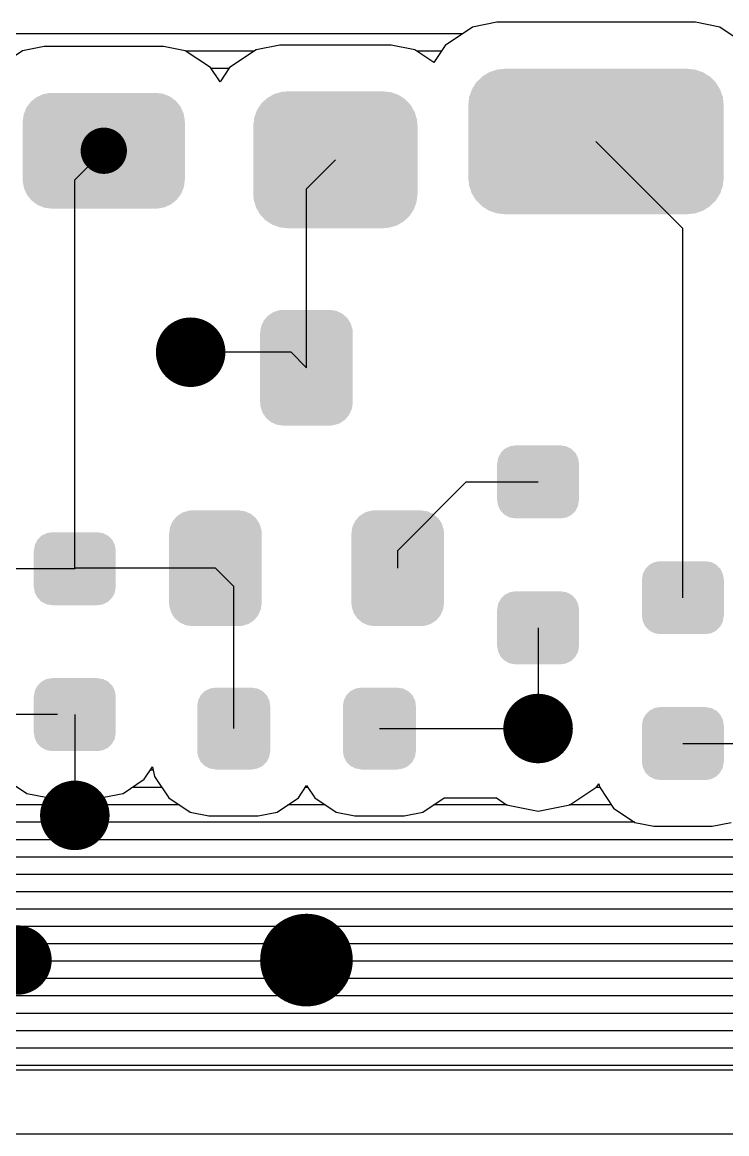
# Model space of a CAD drawing. Extents: x 295 to 953, y 10 to 290.
# Drawn here: x 628.9 to 648.98, y 174.72 to 206.42 of the extents above; entities that cross this region are included whole.
import ezdxf

# ---------------------------------------------------------------- set-up
doc = ezdxf.new("R2010")
doc.units = 0
doc.header["$LTSCALE"] = 5
doc.header["$MEASUREMENT"] = 0
doc.layers.get('0').update_dxf_attribs({"linetype": 'CONTINUOUS', "lineweight": 25})
doc.layers.add('DV-DPO-A6_BOT', color=7, linetype='CONTINUOUS')

msp = doc.modelspace()

# ---------------------------------------------------------------- linework, layer by layer
for points, const_width in [([(631.553, 202.75, -1), (630.893, 202.75, -1)], 0.66), ([(634.195, 197.004, -1), (633.204, 197.004, -1)], 0.991), ([(644.101, 186.273, -1), (643.11, 186.273, -1)], 0.991), ([(630.893, 183.796, -1), (629.902, 183.796, -1)], 0.991), ([(637.662, 179.669, -1), (636.341, 179.669, -1)], 1.321), ([(629.242, 179.669, -1), (628.251, 179.669, -1)], 0.991)]:
    msp.add_lwpolyline(points, format="xyb", close=True, dxfattribs=dict(const_width=const_width))
for points in [[(647.855, 205.089), (647.855, 205.094), (642.658, 205.089), (642.658, 205.094)], [(648.667, 204.702), (648.507, 204.862), (641.845, 204.702), (642.007, 204.862)], [(648.507, 204.862), (648.5, 204.866), (642.007, 204.862), (642.011, 204.866)], [(648.5, 204.866), (648.309, 204.986), (642.011, 204.866), (642.205, 204.986)], [(648.309, 204.986), (648.3, 204.989), (642.205, 204.986), (642.21, 204.989)], [(648.3, 204.989), (648.088, 205.063), (642.21, 204.989), (642.427, 205.063)], [(648.088, 205.063), (648.074, 205.065), (642.427, 205.063), (642.432, 205.065)], [(648.074, 205.065), (647.855, 205.089), (642.432, 205.065), (642.658, 205.089)], [(648.871, 204.283), (648.796, 204.498), (641.641, 204.283), (641.717, 204.498)], [(648.796, 204.498), (648.793, 204.504), (641.717, 204.498), (641.719, 204.504)], [(648.793, 204.504), (648.672, 204.696), (641.719, 204.504), (641.841, 204.696)], [(648.672, 204.696), (648.667, 204.702), (641.841, 204.696), (641.845, 204.702)], [(633.409, 204.013), (633.302, 204.144), (629.042, 204.013), (629.138, 204.144)], [(633.302, 204.144), (633.277, 204.174), (629.138, 204.144), (629.175, 204.174)], [(633.277, 204.174), (633.139, 204.275), (629.175, 204.174), (629.3, 204.275)], [(633.139, 204.275), (633.109, 204.297), (629.3, 204.275), (629.347, 204.297)], [(633.109, 204.297), (632.945, 204.363), (629.347, 204.297), (629.489, 204.363)], [(632.945, 204.363), (632.915, 204.374), (629.489, 204.363), (629.554, 204.374)], [(632.915, 204.374), (632.717, 204.4), (629.554, 204.374), (629.694, 204.4)], [(632.717, 204.4), (632.709, 204.401), (629.694, 204.4), (629.737, 204.401)], [(639.933, 204.096), (639.821, 204.215), (635.714, 204.096), (635.84, 204.215)], [(639.821, 204.215), (639.765, 204.252), (635.84, 204.215), (635.879, 204.252)], [(639.765, 204.252), (639.632, 204.34), (635.879, 204.252), (636.032, 204.34)], [(639.632, 204.34), (639.563, 204.365), (636.032, 204.34), (636.075, 204.365)], [(639.563, 204.365), (639.419, 204.417), (636.075, 204.365), (636.253, 204.417)], [(639.419, 204.417), (639.318, 204.429), (636.253, 204.417), (636.292, 204.429)], [(639.318, 204.429), (639.194, 204.444), (636.292, 204.429), (636.46, 204.444)], [(648.898, 204.051), (648.873, 204.277), (641.614, 204.051), (641.64, 204.277)], [(648.873, 204.277), (648.871, 204.283), (641.64, 204.277), (641.641, 204.283)], [(633.496, 203.823), (633.426, 203.976), (628.954, 203.823), (629.015, 203.976)], [(633.426, 203.976), (633.409, 204.013), (629.015, 203.976), (629.042, 204.013)], [(640.136, 203.695), (640.089, 203.854), (635.512, 203.695), (635.57, 203.854)], [(640.089, 203.854), (640.058, 203.907), (635.57, 203.854), (635.59, 203.907)], [(640.058, 203.907), (639.976, 204.05), (635.59, 203.907), (635.684, 204.05)], [(639.976, 204.05), (639.933, 204.096), (635.684, 204.05), (635.714, 204.096)], [(648.895, 203.968), (648.898, 204.051), (641.618, 203.968), (641.614, 204.051)], [(648.895, 202.06), (648.895, 203.968), (641.618, 202.06), (641.618, 203.968)], [(633.534, 203.575), (633.533, 203.618), (628.911, 203.575), (628.917, 203.618)], [(633.534, 201.924), (633.534, 203.575), (628.911, 201.924), (628.911, 203.575)], [(633.533, 203.618), (633.504, 203.782), (628.917, 203.618), (628.938, 203.782)], [(633.504, 203.782), (633.496, 203.823), (628.938, 203.782), (628.954, 203.823)], [(640.168, 203.47), (640.153, 203.637), (635.486, 203.47), (635.505, 203.637)], [(640.153, 203.637), (640.136, 203.695), (635.505, 203.637), (635.512, 203.695)], [(640.168, 201.515), (640.168, 203.47), (635.486, 201.515), (635.486, 203.47)], [(633.529, 201.881), (633.534, 201.924), (628.913, 201.881), (628.911, 201.924)], [(648.898, 201.977), (648.895, 202.06), (641.614, 201.977), (641.618, 202.06)], [(648.872, 201.751), (648.898, 201.977), (641.64, 201.751), (641.614, 201.977)], [(633.508, 201.718), (633.529, 201.881), (628.942, 201.718), (628.913, 201.881)], [(633.491, 201.676), (633.508, 201.718), (628.95, 201.676), (628.942, 201.718)], [(633.431, 201.524), (633.491, 201.676), (629.02, 201.524), (628.95, 201.676)], [(648.872, 201.745), (648.872, 201.751), (641.642, 201.745), (641.64, 201.751)], [(648.796, 201.53), (648.872, 201.745), (641.716, 201.53), (641.642, 201.745)], [(633.404, 201.487), (633.431, 201.524), (629.037, 201.487), (629.02, 201.524)], [(633.307, 201.356), (633.404, 201.487), (629.144, 201.356), (629.037, 201.487)], [(633.27, 201.326), (633.307, 201.356), (629.169, 201.326), (629.144, 201.356)], [(633.146, 201.224), (633.27, 201.326), (629.307, 201.224), (629.169, 201.326)], [(640.148, 201.347), (640.168, 201.515), (635.5, 201.347), (635.486, 201.515)], [(640.142, 201.29), (640.148, 201.347), (635.517, 201.29), (635.5, 201.347)], [(648.794, 201.524), (648.796, 201.53), (641.72, 201.524), (641.716, 201.53)], [(648.671, 201.332), (648.794, 201.524), (641.84, 201.332), (641.72, 201.524)], [(648.668, 201.326), (648.671, 201.332), (641.846, 201.326), (641.84, 201.332)], [(648.506, 201.166), (648.668, 201.326), (642.006, 201.166), (641.846, 201.326)], [(633.099, 201.202), (633.146, 201.224), (629.337, 201.202), (629.307, 201.224)], [(632.957, 201.137), (633.099, 201.202), (629.501, 201.137), (629.337, 201.202)], [(632.891, 201.125), (632.957, 201.137), (629.53, 201.125), (629.501, 201.137)], [(632.752, 201.1), (632.891, 201.125), (629.728, 201.1), (629.53, 201.125)], [(632.709, 201.099), (632.752, 201.1), (629.737, 201.099), (629.728, 201.1)], [(640.083, 201.13), (640.142, 201.29), (635.565, 201.13), (635.517, 201.29)], [(640.064, 201.077), (640.083, 201.13), (635.595, 201.077), (635.565, 201.13)], [(639.97, 200.934), (640.064, 201.077), (635.678, 200.934), (635.595, 201.077)], [(648.502, 201.162), (648.506, 201.166), (642.012, 201.162), (642.006, 201.166)], [(648.307, 201.042), (648.502, 201.162), (642.204, 201.042), (642.012, 201.162)], [(648.303, 201.039), (648.307, 201.042), (642.212, 201.039), (642.204, 201.042)], [(648.085, 200.965), (648.303, 201.039), (642.425, 200.965), (642.212, 201.039)], [(639.939, 200.888), (639.97, 200.934), (635.721, 200.888), (635.678, 200.934)], [(639.813, 200.769), (639.939, 200.888), (635.833, 200.769), (635.721, 200.888)], [(639.775, 200.733), (639.813, 200.769), (635.888, 200.733), (635.833, 200.769)], [(639.621, 200.645), (639.775, 200.733), (636.022, 200.645), (635.888, 200.733)], [(648.081, 200.963), (648.085, 200.965), (642.438, 200.963), (642.425, 200.965)], [(647.855, 200.939), (648.081, 200.963), (642.658, 200.939), (642.438, 200.963)], [(647.855, 200.934), (647.855, 200.939), (642.658, 200.934), (642.658, 200.939)], [(639.578, 200.62), (639.621, 200.645), (636.09, 200.62), (636.022, 200.645)], [(639.401, 200.567), (639.578, 200.62), (636.235, 200.567), (636.09, 200.62)], [(639.361, 200.555), (639.401, 200.567), (636.336, 200.555), (636.235, 200.567)], [(639.194, 200.541), (639.361, 200.555), (636.46, 200.541), (636.336, 200.555)], [(638.016, 198.11), (637.926, 198.15), (635.999, 198.11), (636.061, 198.15)], [(637.926, 198.15), (637.846, 198.187), (636.061, 198.15), (636.179, 198.187)], [(637.846, 198.187), (637.718, 198.205), (636.179, 198.187), (636.239, 198.205)], [(637.718, 198.205), (637.662, 198.213), (636.239, 198.205), (636.341, 198.213)], [(638.289, 197.737), (638.26, 197.833), (635.707, 197.737), (635.75, 197.833)], [(638.26, 197.833), (638.211, 197.907), (635.75, 197.833), (635.784, 197.907)], [(638.211, 197.907), (638.158, 197.989), (635.784, 197.907), (635.854, 197.989)], [(638.158, 197.989), (638.088, 198.048), (635.854, 197.989), (635.905, 198.048)], [(638.088, 198.048), (638.016, 198.11), (635.905, 198.048), (635.999, 198.11)], [(638.322, 197.552), (638.314, 197.655), (635.681, 197.552), (635.695, 197.655)], [(638.322, 195.571), (638.322, 197.552), (635.681, 195.571), (635.681, 197.552)], [(638.314, 197.655), (638.289, 197.737), (635.695, 197.655), (635.707, 197.737)], [(638.308, 195.469), (638.322, 195.571), (635.688, 195.469), (635.681, 195.571)], [(638.296, 195.387), (638.308, 195.469), (635.714, 195.387), (635.688, 195.469)], [(638.252, 195.291), (638.296, 195.387), (635.743, 195.291), (635.714, 195.387)], [(638.219, 195.217), (638.252, 195.291), (635.791, 195.217), (635.743, 195.291)], [(638.149, 195.135), (638.219, 195.217), (635.845, 195.135), (635.791, 195.217)], [(638.098, 195.075), (638.149, 195.135), (635.915, 195.075), (635.845, 195.135)], [(638.004, 195.014), (638.098, 195.075), (635.987, 195.014), (635.915, 195.075)], [(637.942, 194.973), (638.004, 195.014), (636.076, 194.973), (635.987, 195.014)], [(637.824, 194.937), (637.942, 194.973), (636.156, 194.937), (636.076, 194.973)], [(637.764, 194.919), (637.824, 194.937), (636.285, 194.919), (636.156, 194.937)], [(637.662, 194.911), (637.764, 194.919), (636.341, 194.911), (636.285, 194.919)], [(644.545, 194.252), (644.419, 194.319), (642.66, 194.252), (642.798, 194.319)], [(644.419, 194.319), (644.387, 194.324), (642.798, 194.319), (642.809, 194.324)], [(644.387, 194.324), (644.256, 194.346), (642.809, 194.324), (642.955, 194.346)], [(644.742, 193.991), (644.679, 194.123), (642.466, 193.991), (642.535, 194.123)], [(644.679, 194.123), (644.665, 194.137), (642.535, 194.123), (642.542, 194.137)], [(644.665, 194.137), (644.564, 194.242), (642.542, 194.137), (642.65, 194.242)], [(644.564, 194.242), (644.545, 194.252), (642.65, 194.242), (642.66, 194.252)], [(644.774, 192.784), (644.774, 193.828), (642.436, 192.784), (642.436, 193.828)], [(644.771, 193.828), (644.75, 193.974), (642.44, 193.828), (642.463, 193.974)], [(644.75, 193.974), (644.742, 193.991), (642.463, 193.974), (642.466, 193.991)], [(644.747, 192.638), (644.771, 192.784), (642.461, 192.638), (642.44, 192.784)], [(635.421, 192.391), (635.331, 192.431), (633.403, 192.391), (633.465, 192.431)], [(635.331, 192.431), (635.251, 192.468), (633.465, 192.431), (633.583, 192.468)], [(635.251, 192.468), (635.122, 192.486), (633.583, 192.468), (633.643, 192.486)], [(635.122, 192.486), (635.066, 192.494), (633.643, 192.486), (633.746, 192.494)], [(640.618, 192.391), (640.528, 192.431), (638.601, 192.391), (638.663, 192.431)], [(640.528, 192.431), (640.448, 192.468), (638.663, 192.431), (638.781, 192.468)], [(640.448, 192.468), (640.32, 192.486), (638.781, 192.468), (638.841, 192.486)], [(640.32, 192.486), (640.264, 192.494), (638.841, 192.486), (638.943, 192.494)], [(644.745, 192.621), (644.747, 192.638), (642.469, 192.621), (642.461, 192.638)], [(644.676, 192.489), (644.745, 192.621), (642.532, 192.489), (642.469, 192.621)], [(644.669, 192.475), (644.676, 192.489), (642.545, 192.475), (642.532, 192.489)], [(644.561, 192.37), (644.669, 192.475), (642.646, 192.37), (642.545, 192.475)], [(635.694, 192.018), (635.664, 192.114), (633.111, 192.018), (633.155, 192.114)], [(635.664, 192.114), (635.616, 192.188), (633.155, 192.114), (633.188, 192.188)], [(635.616, 192.188), (635.562, 192.27), (633.188, 192.188), (633.258, 192.27)], [(635.562, 192.27), (635.493, 192.329), (633.258, 192.27), (633.309, 192.329)], [(635.493, 192.329), (635.421, 192.391), (633.309, 192.329), (633.403, 192.391)], [(640.891, 192.018), (640.862, 192.114), (638.309, 192.018), (638.352, 192.114)], [(640.862, 192.114), (640.813, 192.188), (638.352, 192.114), (638.386, 192.188)], [(640.813, 192.188), (640.76, 192.27), (638.386, 192.188), (638.456, 192.27)], [(640.76, 192.27), (640.69, 192.329), (638.456, 192.27), (638.507, 192.329)], [(640.69, 192.329), (640.618, 192.391), (638.507, 192.329), (638.601, 192.391)], [(644.55, 192.36), (644.561, 192.37), (642.666, 192.36), (642.646, 192.37)], [(644.413, 192.293), (644.55, 192.36), (642.792, 192.293), (642.666, 192.36)], [(644.402, 192.288), (644.413, 192.293), (642.824, 192.288), (642.792, 192.293)], [(644.256, 192.266), (644.402, 192.288), (642.955, 192.266), (642.824, 192.288)], [(631.337, 191.776), (631.211, 191.842), (629.452, 191.776), (629.59, 191.842)], [(631.211, 191.842), (631.179, 191.848), (629.59, 191.842), (629.601, 191.848)], [(631.179, 191.848), (631.048, 191.87), (629.601, 191.848), (629.747, 191.87)], [(635.727, 191.833), (635.719, 191.936), (633.085, 191.833), (633.1, 191.936)], [(635.727, 189.852), (635.727, 191.833), (633.085, 189.852), (633.085, 191.833)], [(635.719, 191.936), (635.694, 192.018), (633.1, 191.936), (633.111, 192.018)], [(640.924, 191.833), (640.916, 191.936), (638.283, 191.833), (638.297, 191.936)], [(640.924, 189.852), (640.924, 191.833), (638.283, 189.852), (638.283, 191.833)], [(640.916, 191.936), (640.891, 192.018), (638.297, 191.936), (638.309, 192.018)], [(631.563, 191.351), (631.542, 191.498), (629.232, 191.351), (629.255, 191.498)], [(631.542, 191.498), (631.534, 191.514), (629.255, 191.498), (629.258, 191.514)], [(631.534, 191.514), (631.471, 191.646), (629.258, 191.514), (629.327, 191.646)], [(631.471, 191.646), (631.457, 191.661), (629.327, 191.646), (629.334, 191.661)], [(631.457, 191.661), (631.356, 191.765), (629.334, 191.661), (629.442, 191.765)], [(631.356, 191.765), (631.337, 191.776), (629.442, 191.765), (629.452, 191.776)], [(631.566, 190.308), (631.566, 191.351), (629.228, 190.308), (629.228, 191.351)], [(648.806, 190.821), (648.793, 190.835), (646.662, 190.821), (646.67, 190.835)], [(648.793, 190.835), (648.692, 190.94), (646.67, 190.835), (646.777, 190.94)], [(648.692, 190.94), (648.673, 190.95), (646.777, 190.94), (646.788, 190.95)], [(648.673, 190.95), (648.546, 191.017), (646.788, 190.95), (646.925, 191.017)], [(648.546, 191.017), (648.515, 191.022), (646.925, 191.017), (646.936, 191.022)], [(648.515, 191.022), (648.383, 191.044), (646.936, 191.022), (647.082, 191.044)], [(648.902, 189.482), (648.902, 190.526), (646.564, 189.482), (646.564, 190.526)], [(648.898, 190.526), (648.877, 190.672), (646.567, 190.526), (646.591, 190.672)], [(648.877, 190.672), (648.869, 190.689), (646.591, 190.672), (646.593, 190.689)], [(648.869, 190.689), (648.806, 190.821), (646.593, 190.689), (646.662, 190.821)], [(631.539, 190.162), (631.563, 190.308), (629.253, 190.162), (629.232, 190.308)], [(631.537, 190.145), (631.539, 190.162), (629.261, 190.145), (629.253, 190.162)], [(631.468, 190.013), (631.537, 190.145), (629.324, 190.013), (629.261, 190.145)], [(631.461, 189.999), (631.468, 190.013), (629.337, 189.999), (629.324, 190.013)], [(631.353, 189.894), (631.461, 189.999), (629.438, 189.894), (629.337, 189.999)], [(631.342, 189.884), (631.353, 189.894), (629.458, 189.884), (629.438, 189.894)], [(631.205, 189.817), (631.342, 189.884), (629.584, 189.817), (629.458, 189.884)], [(644.742, 189.83), (644.679, 189.962), (642.466, 189.83), (642.535, 189.962)], [(644.679, 189.962), (644.665, 189.977), (642.535, 189.962), (642.542, 189.977)], [(644.665, 189.977), (644.564, 190.081), (642.542, 189.977), (642.65, 190.081)], [(644.564, 190.081), (644.545, 190.092), (642.65, 190.081), (642.66, 190.092)], [(644.545, 190.092), (644.419, 190.158), (642.66, 190.092), (642.798, 190.158)], [(644.419, 190.158), (644.387, 190.164), (642.798, 190.158), (642.809, 190.164)], [(644.387, 190.164), (644.256, 190.186), (642.809, 190.164), (642.955, 190.186)], [(631.194, 189.811), (631.205, 189.817), (629.616, 189.811), (629.584, 189.817)], [(631.048, 189.789), (631.194, 189.811), (629.747, 189.789), (629.616, 189.811)], [(635.712, 189.75), (635.727, 189.852), (633.093, 189.75), (633.085, 189.852)], [(635.7, 189.668), (635.712, 189.75), (633.118, 189.668), (633.093, 189.75)], [(635.657, 189.572), (635.7, 189.668), (633.148, 189.572), (633.118, 189.668)], [(635.624, 189.498), (635.657, 189.572), (633.196, 189.498), (633.148, 189.572)], [(640.91, 189.75), (640.924, 189.852), (638.29, 189.75), (638.283, 189.852)], [(640.898, 189.668), (640.91, 189.75), (638.316, 189.668), (638.29, 189.75)], [(640.854, 189.572), (640.898, 189.668), (638.345, 189.572), (638.316, 189.668)], [(640.821, 189.498), (640.854, 189.572), (638.393, 189.498), (638.345, 189.572)], [(644.774, 188.624), (644.774, 189.667), (642.436, 188.624), (642.436, 189.667)], [(644.771, 189.667), (644.75, 189.814), (642.44, 189.667), (642.463, 189.814)], [(644.75, 189.814), (644.742, 189.83), (642.463, 189.814), (642.466, 189.83)], [(635.554, 189.416), (635.624, 189.498), (633.25, 189.416), (633.196, 189.498)], [(635.503, 189.356), (635.554, 189.416), (633.319, 189.356), (633.25, 189.416)], [(635.409, 189.295), (635.503, 189.356), (633.391, 189.295), (633.319, 189.356)], [(635.347, 189.254), (635.409, 189.295), (633.481, 189.254), (633.391, 189.295)], [(635.228, 189.218), (635.347, 189.254), (633.561, 189.218), (633.481, 189.254)], [(640.751, 189.416), (640.821, 189.498), (638.447, 189.416), (638.393, 189.498)], [(640.7, 189.356), (640.751, 189.416), (638.517, 189.356), (638.447, 189.416)], [(640.606, 189.295), (640.7, 189.356), (638.589, 189.295), (638.517, 189.356)], [(640.544, 189.254), (640.606, 189.295), (638.678, 189.254), (638.589, 189.295)], [(640.426, 189.218), (640.544, 189.254), (638.758, 189.218), (638.678, 189.254)], [(648.875, 189.336), (648.898, 189.482), (646.588, 189.336), (646.567, 189.482)], [(648.872, 189.319), (648.875, 189.336), (646.596, 189.319), (646.588, 189.336)], [(648.803, 189.187), (648.872, 189.319), (646.659, 189.187), (646.596, 189.319)], [(635.169, 189.2), (635.228, 189.218), (633.69, 189.2), (633.561, 189.218)], [(635.066, 189.192), (635.169, 189.2), (633.746, 189.192), (633.69, 189.2)], [(640.366, 189.2), (640.426, 189.218), (638.887, 189.2), (638.758, 189.218)], [(640.264, 189.192), (640.366, 189.2), (638.943, 189.192), (638.887, 189.2)], [(648.796, 189.173), (648.803, 189.187), (646.673, 189.173), (646.659, 189.187)], [(648.688, 189.068), (648.796, 189.173), (646.774, 189.068), (646.673, 189.173)], [(648.678, 189.058), (648.688, 189.068), (646.793, 189.058), (646.774, 189.068)], [(648.54, 188.991), (648.678, 189.058), (646.92, 188.991), (646.793, 189.058)], [(648.529, 188.986), (648.54, 188.991), (646.951, 188.986), (646.92, 188.991)], [(648.383, 188.964), (648.529, 188.986), (647.082, 188.964), (646.951, 188.986)], [(644.747, 188.478), (644.771, 188.624), (642.461, 188.478), (642.44, 188.624)], [(644.745, 188.461), (644.747, 188.478), (642.469, 188.461), (642.461, 188.478)], [(644.676, 188.329), (644.745, 188.461), (642.532, 188.329), (642.469, 188.461)], [(644.669, 188.315), (644.676, 188.329), (642.545, 188.315), (642.532, 188.329)], [(644.561, 188.21), (644.669, 188.315), (642.646, 188.21), (642.545, 188.315)], [(644.55, 188.2), (644.561, 188.21), (642.666, 188.2), (642.646, 188.21)], [(644.413, 188.133), (644.55, 188.2), (642.792, 188.133), (642.666, 188.2)], [(644.402, 188.127), (644.413, 188.133), (642.824, 188.127), (642.792, 188.133)], [(644.256, 188.105), (644.402, 188.127), (642.955, 188.105), (642.824, 188.127)], [(631.337, 187.615), (631.211, 187.682), (629.452, 187.615), (629.59, 187.682)], [(631.211, 187.682), (631.179, 187.687), (629.59, 187.682), (629.601, 187.687)], [(631.179, 187.687), (631.048, 187.709), (629.601, 187.687), (629.747, 187.709)], [(631.542, 187.337), (631.534, 187.354), (629.255, 187.337), (629.258, 187.354)], [(631.534, 187.354), (631.471, 187.486), (629.258, 187.354), (629.327, 187.486)], [(631.471, 187.486), (631.457, 187.5), (629.327, 187.486), (629.334, 187.5)], [(631.457, 187.5), (631.356, 187.605), (629.334, 187.5), (629.442, 187.605)], [(631.356, 187.605), (631.337, 187.615), (629.442, 187.605), (629.452, 187.615)], [(635.759, 187.335), (635.738, 187.346), (634.1, 187.335), (634.112, 187.346)], [(635.738, 187.346), (635.612, 187.411), (634.112, 187.346), (634.249, 187.411)], [(635.612, 187.411), (635.578, 187.417), (634.249, 187.411), (634.261, 187.417)], [(635.578, 187.417), (635.449, 187.437), (634.261, 187.417), (634.406, 187.437)], [(635.449, 187.437), (635.449, 187.442), (634.406, 187.437), (634.406, 187.442)], [(639.913, 187.335), (639.892, 187.346), (638.254, 187.335), (638.266, 187.346)], [(639.892, 187.346), (639.766, 187.411), (638.266, 187.346), (638.403, 187.411)], [(639.766, 187.411), (639.732, 187.417), (638.403, 187.411), (638.415, 187.417)], [(639.732, 187.417), (639.603, 187.437), (638.415, 187.417), (638.56, 187.437)], [(639.603, 187.437), (639.603, 187.442), (638.56, 187.437), (638.56, 187.442)], [(631.566, 186.147), (631.566, 187.191), (629.228, 186.147), (629.228, 187.191)], [(631.563, 187.191), (631.542, 187.337), (629.232, 187.191), (629.255, 187.337)], [(635.968, 186.923), (635.946, 187.068), (633.888, 186.923), (633.912, 187.068)], [(635.946, 187.068), (635.937, 187.086), (633.912, 187.068), (633.915, 187.086)], [(635.937, 187.086), (635.874, 187.217), (633.915, 187.086), (633.985, 187.217)], [(635.874, 187.217), (635.859, 187.232), (633.985, 187.217), (633.992, 187.232)], [(635.859, 187.232), (635.759, 187.335), (633.992, 187.232), (634.1, 187.335)], [(640.122, 186.923), (640.1, 187.068), (638.041, 186.923), (638.066, 187.068)], [(640.1, 187.068), (640.091, 187.086), (638.066, 187.068), (638.069, 187.086)], [(640.091, 187.086), (640.028, 187.217), (638.069, 187.086), (638.139, 187.217)], [(640.028, 187.217), (640.013, 187.232), (638.139, 187.217), (638.146, 187.232)], [(640.013, 187.232), (639.913, 187.335), (638.146, 187.232), (638.254, 187.335)], [(635.968, 186.92), (635.968, 186.923), (633.888, 186.92), (633.888, 186.923)], [(635.968, 185.626), (635.968, 186.92), (633.888, 185.626), (633.888, 186.92)], [(640.122, 186.92), (640.122, 186.923), (638.041, 186.92), (638.041, 186.923)], [(640.122, 185.626), (640.122, 186.92), (638.041, 185.626), (638.041, 186.92)], [(648.793, 186.675), (648.692, 186.779), (646.67, 186.675), (646.777, 186.779)], [(648.692, 186.779), (648.673, 186.79), (646.777, 186.779), (646.788, 186.79)], [(648.673, 186.79), (648.546, 186.856), (646.788, 186.79), (646.925, 186.856)], [(648.546, 186.856), (648.515, 186.862), (646.925, 186.856), (646.936, 186.862)], [(648.515, 186.862), (648.383, 186.884), (646.936, 186.862), (647.082, 186.884)], [(648.898, 186.365), (648.877, 186.512), (646.567, 186.365), (646.591, 186.512)], [(648.877, 186.512), (648.869, 186.528), (646.591, 186.512), (646.593, 186.528)], [(648.869, 186.528), (648.806, 186.66), (646.593, 186.528), (646.662, 186.66)], [(648.806, 186.66), (648.793, 186.675), (646.662, 186.66), (646.67, 186.675)], [(631.539, 186.001), (631.563, 186.147), (629.253, 186.001), (629.232, 186.147)], [(648.902, 185.322), (648.902, 186.365), (646.564, 185.322), (646.564, 186.365)], [(631.537, 185.984), (631.539, 186.001), (629.261, 185.984), (629.253, 186.001)], [(631.468, 185.852), (631.537, 185.984), (629.324, 185.852), (629.261, 185.984)], [(631.461, 185.838), (631.468, 185.852), (629.337, 185.838), (629.324, 185.852)], [(631.353, 185.733), (631.461, 185.838), (629.438, 185.733), (629.337, 185.838)], [(631.342, 185.723), (631.353, 185.733), (629.458, 185.723), (629.438, 185.733)], [(631.205, 185.656), (631.342, 185.723), (629.584, 185.656), (629.458, 185.723)], [(631.194, 185.651), (631.205, 185.656), (629.616, 185.651), (629.584, 185.656)], [(631.048, 185.629), (631.194, 185.651), (629.747, 185.629), (629.616, 185.651)], [(635.968, 185.622), (635.968, 185.626), (633.888, 185.622), (633.888, 185.626)], [(635.943, 185.477), (635.968, 185.622), (633.91, 185.477), (633.888, 185.622)], [(635.94, 185.46), (635.943, 185.477), (633.918, 185.46), (633.91, 185.477)], [(635.871, 185.329), (635.94, 185.46), (633.982, 185.329), (633.918, 185.46)], [(640.122, 185.622), (640.122, 185.626), (638.041, 185.622), (638.041, 185.626)], [(640.097, 185.477), (640.122, 185.622), (638.063, 185.477), (638.041, 185.622)], [(640.094, 185.46), (640.097, 185.477), (638.072, 185.46), (638.063, 185.477)], [(640.025, 185.329), (640.094, 185.46), (638.136, 185.329), (638.072, 185.46)], [(635.863, 185.314), (635.871, 185.329), (633.996, 185.314), (633.982, 185.329)], [(635.755, 185.211), (635.863, 185.314), (634.097, 185.211), (633.996, 185.314)], [(635.744, 185.2), (635.755, 185.211), (634.117, 185.2), (634.097, 185.211)], [(635.606, 185.134), (635.744, 185.2), (634.243, 185.134), (634.117, 185.2)], [(635.595, 185.129), (635.606, 185.134), (634.277, 185.129), (634.243, 185.134)], [(635.449, 185.108), (635.595, 185.129), (634.406, 185.108), (634.277, 185.129)], [(640.017, 185.314), (640.025, 185.329), (638.15, 185.314), (638.136, 185.329)], [(639.909, 185.211), (640.017, 185.314), (638.251, 185.211), (638.15, 185.314)], [(639.898, 185.2), (639.909, 185.211), (638.271, 185.2), (638.251, 185.211)], [(639.76, 185.134), (639.898, 185.2), (638.397, 185.134), (638.271, 185.2)], [(639.749, 185.129), (639.76, 185.134), (638.431, 185.129), (638.397, 185.134)], [(639.603, 185.108), (639.749, 185.129), (638.56, 185.108), (638.431, 185.129)], [(648.875, 185.176), (648.898, 185.322), (646.588, 185.176), (646.567, 185.322)], [(648.872, 185.159), (648.875, 185.176), (646.596, 185.159), (646.588, 185.176)], [(648.803, 185.027), (648.872, 185.159), (646.659, 185.027), (646.596, 185.159)], [(635.449, 185.104), (635.449, 185.108), (634.406, 185.104), (634.406, 185.108)], [(639.603, 185.104), (639.603, 185.108), (638.56, 185.104), (638.56, 185.108)], [(648.796, 185.013), (648.803, 185.027), (646.673, 185.013), (646.659, 185.027)], [(648.688, 184.908), (648.796, 185.013), (646.774, 184.908), (646.673, 185.013)], [(648.678, 184.898), (648.688, 184.908), (646.793, 184.898), (646.774, 184.908)], [(648.54, 184.831), (648.678, 184.898), (646.92, 184.831), (646.793, 184.898)], [(648.529, 184.825), (648.54, 184.831), (646.951, 184.825), (646.92, 184.831)], [(648.383, 184.803), (648.529, 184.825), (647.082, 184.803), (646.951, 184.825)]]:
    msp.add_solid(points)
at = {"layer": 'DV-DPO-A6_BOT'}
for p, q in [((642.43, 206.415), (641.736, 206.276)), ((648.089, 206.415), (642.43, 206.415)), ((648.783, 206.276), (648.089, 206.415)), ((641.452, 206.085), (622.506, 206.085)), ((641.736, 206.276), (640.957, 205.755)), ((649.562, 205.755), (648.783, 206.276)), ((636.242, 205.761), (635.568, 205.629)), ((639.418, 205.761), (636.242, 205.761)), ((640.092, 205.629), (639.418, 205.761)), ((640.957, 205.755), (640.634, 205.266)), ((628.905, 205.603), (628.192, 205.127)), ((629.526, 205.722), (628.905, 205.603)), ((632.927, 205.722), (629.526, 205.722)), ((633.547, 205.603), (632.927, 205.722)), ((634.261, 205.127), (633.547, 205.603)), ((635.509, 205.59), (633.561, 205.59)), ((635.568, 205.629), (634.809, 205.121)), ((640.634, 205.266), (640.092, 205.629)), ((640.851, 205.59), (640.151, 205.59)), ((634.538, 204.711), (634.261, 205.127)), ((634.796, 205.094), (634.28, 205.094)), ((634.809, 205.121), (634.538, 204.711)), ((647.733, 200.537), (645.256, 203.014)), ((630.397, 201.924), (631.223, 202.75)), ((637.001, 201.667), (637.827, 202.492)), ((630.397, 190.83), (630.397, 201.924)), ((637.001, 196.562), (637.001, 201.667)), ((647.733, 190.004), (647.733, 200.537)), ((636.565, 197.004), (633.699, 197.004)), ((637.001, 196.562), (636.565, 197.004)), ((639.603, 191.351), (641.558, 193.306)), ((641.558, 193.306), (643.605, 193.306)), ((639.603, 190.843), (639.603, 191.351)), ((630.397, 190.83), (625.874, 190.83)), ((630.411, 190.843), (630.397, 190.83)), ((634.406, 190.843), (630.411, 190.843)), ((634.928, 190.321), (634.406, 190.843)), ((634.928, 186.273), (634.928, 190.321)), ((643.605, 189.146), (643.605, 186.273)), ((629.902, 186.669), (627.908, 186.669)), ((630.397, 186.669), (630.397, 183.796)), ((630.397, 186.174), (630.397, 184.311)), ((639.082, 186.273), (643.605, 186.273)), ((647.733, 185.844), (652.554, 185.844)), ((632.379, 184.827), (632.616, 185.183)), ((632.616, 185.183), (632.669, 184.906)), ((628.423, 184.827), (629.03, 184.417)), ((631.771, 184.417), (632.379, 184.827)), ((632.636, 185.084), (632.55, 185.084)), ((632.669, 184.906), (633.079, 184.298)), ((632.88, 184.589), (632.029, 184.589)), ((636.77, 184.298), (637.001, 184.648)), ((637.041, 184.589), (636.968, 184.589)), ((637.001, 184.648), (637.239, 184.298)), ((644.51, 184.1), (645.276, 184.609)), ((645.362, 184.589), (645.243, 184.589)), ((645.276, 184.609), (645.336, 184.694)), ((645.336, 184.694), (645.355, 184.609)), ((645.355, 184.609), (645.758, 184.001)), ((629.03, 184.417), (629.572, 184.311)), ((629.572, 184.311), (631.229, 184.311)), ((631.229, 184.311), (631.771, 184.417)), ((633.079, 184.298), (633.686, 183.889)), ((636.163, 183.889), (636.77, 184.298)), ((637.239, 184.298), (637.847, 183.889)), ((640.323, 183.889), (640.924, 184.292)), ((640.924, 184.292), (642.417, 184.292)), ((642.417, 184.292), (642.707, 184.1)), ((633.382, 184.093), (622.182, 184.093)), ((633.686, 183.889), (634.221, 183.783)), ((635.628, 183.783), (636.163, 183.889)), ((637.543, 184.093), (636.466, 184.093)), ((637.847, 183.889), (638.382, 183.783)), ((639.788, 183.783), (640.323, 183.889)), ((642.727, 184.093), (640.627, 184.093)), ((642.707, 184.1), (643.605, 183.915)), ((643.605, 183.915), (644.51, 184.1)), ((645.699, 184.093), (644.49, 184.093)), ((645.758, 184.001), (646.366, 183.592)), ((646.359, 183.598), (621.944, 183.598)), ((634.221, 183.783), (635.628, 183.783)), ((638.382, 183.783), (639.788, 183.783)), ((646.366, 183.592), (646.907, 183.486)), ((648.565, 183.486), (649.106, 183.592)), ((646.907, 183.486), (648.565, 183.486)), ((650.044, 183.103), (621.502, 183.103)), ((664.573, 182.608), (605.797, 182.608)), ((663.985, 182.112), (605.797, 182.112)), ((663.655, 181.617), (605.797, 181.617)), ((663.325, 181.122), (605.797, 181.122)), ((663.213, 180.626), (605.797, 180.626)), ((663.114, 180.131), (605.797, 180.131)), ((663.028, 179.636), (605.797, 179.636)), ((663.127, 179.14), (605.797, 179.14)), ((663.226, 178.645), (605.797, 178.645)), ((663.371, 178.15), (605.797, 178.15)), ((663.701, 177.655), (605.797, 177.655)), ((664.032, 177.159), (605.797, 177.159)), ((664.685, 176.664), (610.182, 176.664)), ((664.877, 176.532), (610.381, 176.532)), ((608.934, 174.716), (672.498, 174.716))]:
    msp.add_line(p, q, dxfattribs=at)

doc.saveas('drawing.dxf')
